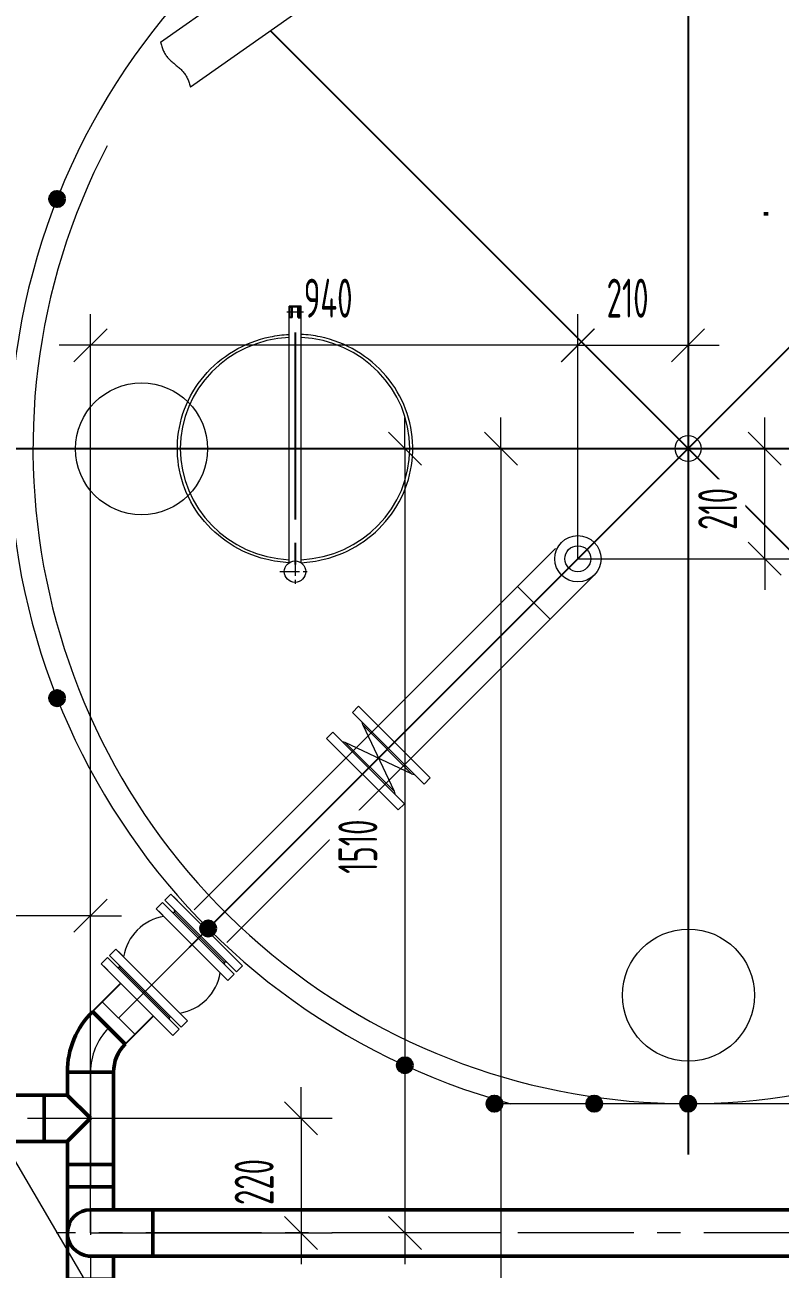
# Model space of a CAD drawing. Header units: millimetres. Extents: x -2281 to 17340, y -2563 to 4166.
# Drawn here: x 564.4 to 612.9, y 887 to 966.8 of the extents above; entities that cross this region are included whole.
import ezdxf

# ---------------------------------------------------------------- set-up
doc = ezdxf.new("R2010")
doc.units = ezdxf.units.MM
for name, pattern in [('K5LT32783', [0]), ('K5LT32784', [0]), ('K5LT32786', [0]), ('K5LT32801', [0]), ('K5LT32835', [508, 317.5, -63.5, 63.5, -63.5]), ('K5LT32849', [0]), ('K5LT32850', [180.2, 120, -30, 0.2, -30]), ('K5LT32851', [18, 12, -1.5, 3, -1.5]), ('K5LT32852', [6.25, 4.75, -1.5]), ('K5LT32853', [2, 1.25, -0.25, 0.25, -0.25]), ('K5LT32854', [2, 1.25, -0.25, 0.25, -0.25]), ('K5LT32855', [0]), ('K5LT_AXLED', [11.939881, 7.439881, -1.5, 1.5, -1.5]), ('K5LT_THIN', [0]), ('K5LT_THIN_INCLUDED_TO_HATCHING', [0])]:
    doc.linetypes.add(name, pattern=pattern)
doc.layers.add('Системный слой', color=7, linetype='Continuous')
doc.styles.add('KDIMTEXTSTYLE', font='GOST_AU.SHX', dxfattribs={"width": 0.96, "oblique": 15, "height": 5})
doc.styles.add('KTEXTSTYLE', font='GOST_AU.SHX', dxfattribs={"width": 0.96, "height": 5})
doc.dimstyles.new('KDIMSTYLE (0.03)', dxfattribs={"dimtxt": 5, "dimasz": 1, "dimexe": 2, "dimexo": 0, "dimgap": 1, "dimtad": 1, "dimlfac": 30, "dimtxsty": 'KDIMTEXTSTYLE', "dimsah": 1, "dimcen": 0, "dimdle": 1, "dimadec": 0, "dimazin": 0, "dimtfac": 0.667, "dimtmove": 0, "dimatfit": 3, "dimfxl": 1, "dimtvp": 1, "dimtolj": 1, "dimtzin": 0, "dimarcsym": 0})

# ---------------------------------------------------------------- blocks, each defined once
blk = doc.blocks.new('U791')
at = {"layer": 'Системный слой', "color": 7, "linetype": 'K5LT_THIN_INCLUDED_TO_HATCHING', "lineweight": 13}
for p, q in [((573.135, 965.724), (573.155, 965.657)), ((573.155, 965.657), (573.174, 965.59)), ((573.174, 965.59), (573.195, 965.524)), ((573.195, 965.524), (573.216, 965.458)), ((573.216, 965.458), (573.238, 965.392)), ((573.238, 965.392), (573.261, 965.328)), ((573.261, 965.328), (573.286, 965.264)), ((573.286, 965.264), (573.312, 965.201)), ((573.312, 965.201), (573.34, 965.14)), ((573.34, 965.14), (573.37, 965.08)), ((573.37, 965.08), (573.402, 965.021)), ((573.402, 965.021), (573.436, 964.963)), ((573.436, 964.963), (573.472, 964.907)), ((573.472, 964.907), (573.51, 964.852)), ((573.51, 964.852), (573.55, 964.799)), ((573.55, 964.799), (573.592, 964.747)), ((573.592, 964.747), (573.636, 964.696)), ((573.636, 964.696), (573.682, 964.647)), ((573.682, 964.647), (573.73, 964.598)), ((573.73, 964.598), (573.779, 964.551)), ((573.779, 964.551), (573.83, 964.505)), ((573.83, 964.505), (573.882, 964.459)), ((573.882, 964.459), (573.935, 964.414)), ((573.935, 964.414), (573.988, 964.37)), ((573.988, 964.37), (574.042, 964.326)), ((574.042, 964.326), (574.097, 964.282)), ((574.097, 964.282), (574.151, 964.238)), ((574.151, 964.238), (574.205, 964.194)), ((574.205, 964.194), (574.259, 964.15)), ((574.259, 964.15), (574.312, 964.105)), ((574.312, 964.105), (574.364, 964.059)), ((574.364, 964.059), (574.414, 964.013)), ((574.414, 964.013), (574.464, 963.966)), ((574.464, 963.966), (574.511, 963.918)), ((574.511, 963.918), (574.557, 963.868)), ((574.557, 963.868), (574.602, 963.818)), ((574.602, 963.818), (574.644, 963.766)), ((574.644, 963.766), (574.684, 963.712)), ((574.684, 963.712), (574.722, 963.657)), ((574.722, 963.657), (574.758, 963.601)), ((574.758, 963.601), (574.792, 963.544)), ((574.792, 963.544), (574.824, 963.485)), ((574.824, 963.485), (574.854, 963.425)), ((574.854, 963.425), (574.882, 963.363)), ((574.882, 963.363), (574.908, 963.301)), ((574.908, 963.301), (574.933, 963.237)), ((574.933, 963.237), (574.956, 963.172)), ((574.956, 963.172), (574.978, 963.107)), ((574.978, 963.107), (574.999, 963.041)), ((574.999, 963.041), (575.02, 962.974)), ((575.02, 962.974), (575.04, 962.908)), ((575.04, 962.908), (575.059, 962.84)), ((575.059, 962.84), (575.059, 962.839))]:
    blk.add_line(p, q, dxfattribs=at)
blk = doc.blocks.new('U880')
at = {"layer": 'Системный слой', "color": 3, "linetype": 'K5LT32849', "lineweight": 18, "true_color": 0x00ff00}
blk.add_circle((642.067, 939.672), 4.233, dxfattribs=at)
blk = doc.blocks.new('U881')
at = {"layer": 'Системный слой', "color": 3, "linetype": 'K5LT32849', "lineweight": 18, "true_color": 0x00ff00}
blk.add_circle((606.975, 974.723), 4.233, dxfattribs=at)
blk = doc.blocks.new('U882')
at = {"layer": 'Системный слой', "color": 3, "linetype": 'K5LT32849', "lineweight": 18, "true_color": 0x00ff00}
blk.add_circle((571.924, 939.63), 4.233, dxfattribs=at)
blk = doc.blocks.new('U883')
at = {"layer": 'Системный слой', "color": 3, "linetype": 'K5LT32849', "lineweight": 18, "true_color": 0x00ff00}
blk.add_circle((607.016, 904.58), 4.233, dxfattribs=at)
blk = doc.blocks.new('U879')
at = {"layer": 'Системный слой'}
for name in ['U881', 'U882', 'U880', 'U883']:
    blk.add_blockref(name, (0, 0), dxfattribs=at)
blk = doc.blocks.new('U984')
at = {"layer": 'Системный слой', "color": 7, "linetype": 'K5LT_THIN', "lineweight": 13}
for p, q in [((573.413, 910.665), (573.813, 911.065)), ((573.813, 911.065), (578.41, 906.469)), ((573.271, 910.523), (572.871, 910.122)), ((573.271, 910.523), (577.867, 905.927)), ((573.413, 910.665), (578.009, 906.068)), ((573.972, 910.907), (574.497, 910.382)), ((572.871, 910.122), (577.467, 905.526)), ((573.029, 909.964), (573.554, 909.439)), ((574.073, 909.863), (573.896, 909.899)), ((574.073, 909.863), (574.037, 910.04)), ((574.073, 909.863), (577.207, 906.728)), ((574.073, 909.863), (577.207, 906.728)), ((569.736, 906.988), (569.335, 906.587)), ((569.736, 906.988), (574.332, 902.391)), ((569.877, 907.129), (570.278, 907.53)), ((569.877, 907.129), (574.473, 902.533)), ((570.278, 907.53), (574.874, 902.934)), ((570.436, 907.371), (570.961, 906.846)), ((569.335, 906.587), (573.931, 901.991)), ((569.493, 906.429), (570.018, 905.904)), ((570.537, 906.328), (570.36, 906.363)), ((570.537, 906.328), (570.502, 906.504)), ((570.537, 906.328), (573.672, 903.193)), ((570.537, 906.328), (573.672, 903.193)), ((577.207, 906.728), (577.243, 906.552)), ((577.207, 906.728), (577.384, 906.693)), ((578.009, 906.068), (578.41, 906.469)), ((577.867, 905.927), (577.467, 905.526)), ((573.672, 903.193), (573.849, 903.157)), ((573.672, 903.193), (573.707, 903.016)), ((574.332, 902.391), (573.931, 901.991)), ((574.473, 902.533), (574.874, 902.934))]:
    blk.add_line(p, q, dxfattribs=at)
for start, end in [(99.32862, 170.67138), (279.32862, 350.67138)]:
    blk.add_arc((573.872, 906.528), 3.144, start, end, dxfattribs=at)
blk = doc.blocks.new('U986')
at = {"layer": 'Системный слой', "color": 200, "linetype": 'K5LT32784', "lineweight": 50, "true_color": 0xbf00ff}
for p, q in [((560.763, 885.587), (560.196, 885.587)), ((560.196, 885.587), (560.196, 879.087)), ((560.763, 885.587), (560.763, 879.087)), ((562.542, 885.587), (562.542, 879.087)), ((562.542, 885.587), (563.108, 885.587)), ((563.108, 885.587), (563.108, 879.087)), ((560.196, 885.363), (560.196, 884.621)), ((560.863, 884.554), (560.763, 884.704)), ((562.442, 884.554), (562.542, 884.704)), ((563.108, 885.363), (563.108, 884.621)), ((560.863, 884.554), (562.442, 880.12)), ((560.863, 880.12), (562.442, 884.554)), ((560.863, 884.554), (560.863, 880.12)), ((562.442, 884.554), (562.442, 880.12)), ((560.863, 880.12), (560.763, 879.97)), ((562.442, 880.12), (562.542, 879.97)), ((560.763, 879.087), (560.196, 879.087)), ((562.542, 879.087), (563.108, 879.087))]:
    blk.add_line(p, q, dxfattribs=at)
blk = doc.blocks.new('U987')
at = {"layer": 'Системный слой', "color": 200, "linetype": 'K5LT32784', "lineweight": 50, "true_color": 0xbf00ff}
for p, q in [((567.163, 886.343), (570.129, 886.343)), ((564.646, 883.826), (564.646, 880.859))]:
    blk.add_line(p, q, dxfattribs=at)
at = {"layer": 'Системный слой', "color": 30, "linetype": 'K5LT_AXLED', "lineweight": 13, "true_color": 0xff8000}
blk.add_arc((564.646, 886.343), 4, 270, 0, dxfattribs=at)
at = {"layer": 'Системный слой', "color": 200, "linetype": 'K5LT32784', "lineweight": 50, "true_color": 0xbf00ff}
for radius in [5.483, 2.517]:
    blk.add_arc((564.646, 886.343), radius, 270, 0, dxfattribs=at)
blk = doc.blocks.new('U988')
at = {"layer": 'Системный слой', "color": 211, "linetype": 'K5LT32783', "lineweight": 50, "true_color": 0xff7fff}
for p, q in [((570.867, 901.422), (568.769, 903.519)), ((570.129, 899.642), (567.163, 899.642))]:
    blk.add_line(p, q, dxfattribs=at)
for radius in [5.483, 2.517]:
    blk.add_arc((572.646, 899.642), radius, 135, 180, dxfattribs=at)
at = {"layer": 'Системный слой', "color": 30, "linetype": 'K5LT_AXLED', "lineweight": 13, "true_color": 0xff8000}
blk.add_arc((572.646, 899.642), 4, 135, 180, dxfattribs=at)
blk = doc.blocks.new('U989')
at = {"layer": 'Системный слой', "color": 211, "linetype": 'K5LT32783', "lineweight": 50, "true_color": 0xff7fff}
for p, q in [((560.188, 893.425), (560.188, 899.925)), ((560.754, 899.925), (560.188, 899.925)), ((560.754, 893.425), (560.754, 899.925)), ((562.533, 893.425), (562.533, 899.925)), ((562.533, 899.925), (563.1, 899.925)), ((563.1, 893.425), (563.1, 899.925)), ((560.854, 898.892), (560.754, 899.042)), ((562.433, 898.892), (562.533, 899.042)), ((560.854, 894.459), (562.433, 898.892)), ((560.854, 898.892), (562.433, 894.459)), ((560.854, 894.459), (560.854, 898.892)), ((562.433, 894.459), (562.433, 898.892)), ((560.188, 893.649), (560.188, 894.392)), ((560.854, 894.459), (560.754, 894.309)), ((562.433, 894.459), (562.533, 894.309)), ((563.1, 893.649), (563.1, 894.392)), ((560.754, 893.425), (560.188, 893.425)), ((562.533, 893.425), (563.1, 893.425))]:
    blk.add_line(p, q, dxfattribs=at)
blk = doc.blocks.new('U985')
at = {"layer": 'Системный слой', "color": 211, "linetype": 'K5LT32783', "lineweight": 50, "true_color": 0xff7fff}
for p, q in [((545.45, 899.642), (542.483, 899.642)), ((545.45, 899.483), (545.45, 898.159)), ((567.163, 899.642), (567.163, 898.16)), ((570.129, 896.679), (570.129, 899.642)), ((552.658, 898.159), (543.997, 898.159)), ((548.002, 895.192), (548.002, 898.159)), ((560.188, 898.159), (552.658, 898.159)), ((565.679, 898.159), (565.679, 895.192)), ((567.158, 898.159), (568.646, 896.675)), ((568.646, 896.675), (567.158, 895.192)), ((552.658, 895.192), (543.997, 895.192)), ((560.188, 895.192), (552.658, 895.192)), ((567.158, 895.192), (563.1, 895.192)), ((545.483, 893.709), (542.483, 893.709))]:
    blk.add_line(p, q, dxfattribs=at)
at = {"layer": 'Системный слой', "color": 30, "linetype": 'K5LT_AXLED', "lineweight": 13, "true_color": 0xff8000}
for p, q in [((568.646, 899.642), (568.646, 886.343)), ((544.002, 898.452), (544.002, 894.497)), ((540.732, 896.675), (568.899, 896.675)), ((562.637, 885.309), (562.637, 885.587))]:
    blk.add_line(p, q, dxfattribs=at)
at = {"layer": 'Системный слой', "color": 6, "linetype": 'K5LT32852', "lineweight": 25, "true_color": 0xff00ff}
for p, q in [((562.307, 898.159), (562.291, 898.159)), ((562.871, 895.192), (562.866, 895.192))]:
    blk.add_line(p, q, dxfattribs=at)
at = {"layer": 'Системный слой', "color": 6, "linetype": 'K5LT32801', "lineweight": 50, "true_color": 0xff00ff}
blk.add_line((567.158, 898.159), (563.099, 898.159), dxfattribs=at)
at = {"layer": 'Системный слой', "color": 200, "linetype": 'K5LT32784', "lineweight": 50, "true_color": 0xbf00ff}
for p, q in [((570.129, 896.679), (570.129, 890.782)), ((567.163, 895.192), (567.163, 886.343)), ((567.163, 893.709), (570.129, 893.709)), ((570.129, 887.826), (570.129, 886.343)), ((570.129, 886.343), (567.163, 886.343)), ((560.196, 883.82), (554.658, 883.82)), ((558.658, 883.826), (558.658, 880.859)), ((564.646, 883.826), (563.108, 883.82)), ((564.646, 880.859), (564.646, 883.826)), ((560.196, 880.854), (554.658, 880.859)), ((564.646, 880.859), (563.108, 880.854))]:
    blk.add_line(p, q, dxfattribs=at)
at = {"layer": 'Системный слой', "color": 211, "linetype": 'K5LT32783', "lineweight": 50, "true_color": 0xff7fff}
blk.add_arc((543.966, 896.675), 1.484, 88.80953, 271.19047, dxfattribs=at)
at = {"layer": 'Системный слой', "color": 200, "linetype": 'K5LT32784', "lineweight": 50, "true_color": 0xbf00ff}
blk.add_arc((554.658, 882.343), 1.483, 89.99998, 269.99998, dxfattribs=at)
at = {"layer": 'Системный слой'}
for name in ['U988', 'U989', 'U987', 'U986']:
    blk.add_blockref(name, (0, 0), dxfattribs=at)
blk = doc.blocks.new('U991')
at = {"layer": 'Системный слой', "color": 7, "linetype": 'K5LT_THIN', "lineweight": 13}
for p, q in [((573.135, 965.724), (583.412, 972.954)), ((585.406, 970.119), (575.059, 962.839)), ((556.145, 953.771), (556.145, 953.771)), ((556.145, 949.532), (556.145, 949.532))]:
    blk.add_line(p, q, dxfattribs=at)
blk.add_arc((584.335, 971.484), 1.736, 302.13373, 128.12296, dxfattribs=at)
blk = doc.blocks.new('U1074')
at = {"layer": 'Системный слой', "color": 7, "linetype": 'K5LT_THIN', "lineweight": 13}
for p, q in [((585.455, 922.715), (585.856, 923.115)), ((590.452, 918.519), (585.856, 923.115)), ((590.051, 918.119), (585.455, 922.715)), ((584.197, 921.457), (583.797, 921.056)), ((588.794, 916.861), (584.197, 921.457)), ((586.115, 921.913), (586.08, 922.09)), ((586.115, 921.913), (588.134, 917.662)), ((589.25, 918.778), (586.115, 921.913)), ((588.393, 916.46), (583.797, 921.056)), ((584.999, 920.797), (584.822, 920.832)), ((589.25, 918.778), (584.999, 920.797)), ((588.134, 917.662), (584.999, 920.797)), ((590.294, 918.678), (589.769, 919.202)), ((589.25, 918.778), (589.427, 918.743)), ((590.051, 918.119), (590.452, 918.519)), ((588.134, 917.662), (588.169, 917.485)), ((588.235, 916.618), (587.71, 917.143)), ((588.794, 916.861), (588.393, 916.46))]:
    blk.add_line(p, q, dxfattribs=at)
blk = doc.blocks.new('D224')
at = {"layer": 'Системный слой', "color": 7, "linetype": 'K5LT_THIN', "lineweight": 13}
for p, q in [((594.985, 939.651), (594.985, 941.651)), ((596.045, 938.591), (593.924, 940.712)), ((606.995, 939.651), (592.985, 939.651)), ((594.985, 939.651), (594.985, 822.984)), ((593.924, 824.045), (596.045, 821.924)), ((606.995, 822.984), (592.985, 822.984)), ((594.985, 822.984), (594.985, 820.984))]:
    blk.add_line(p, q, dxfattribs=at)
blk.add_wipeout([(593.735, 878.804), (590.167, 878.804), (590.167, 883.63), (593.735, 883.63)]).dxf.layer = 'Системный слой'
at = {"layer": 'Системный слой', "color": 7, "insert": (590.718, 878.804), "char_height": 2.5, "attachment_point": 1, "rotation": 90, "style": 'KTEXTSTYLE'}
blk.add_mtext('\\H3.5;\\W0.965;\\Q15;\\Q0;\\W0.715;\\H2.50;3500', dxfattribs=at)
blk = doc.blocks.new('KDIMARROW_03')
at = {"layer": 'Системный слой', "color": 0, "linetype": 'K5LT_THIN', "lineweight": 13}
for p, q in [((-1.061, -1.061), (1.061, 1.061)), ((0, 0), (-1, 0)), ((0, 0), (2, 0))]:
    blk.add_line(p, q, dxfattribs=at)
blk = doc.blocks.new('D237')
at = {"layer": 'Системный слой', "color": 7, "linetype": 'K5LT_THIN', "lineweight": 13}
for p, q in [((588.822, 939.651), (588.822, 941.651)), ((589.882, 938.591), (587.761, 940.712)), ((594.985, 939.651), (586.822, 939.651)), ((588.822, 939.651), (588.822, 889.318)), ((587.761, 890.378), (589.882, 888.257)), ((594.985, 889.318), (586.822, 889.318)), ((588.822, 889.318), (588.822, 887.318))]:
    blk.add_line(p, q, dxfattribs=at)
blk.add_wipeout([(587.572, 912.368), (584.004, 912.368), (584.004, 916.432), (587.572, 916.432)]).dxf.layer = 'Системный слой'
at = {"layer": 'Системный слой', "color": 7, "insert": (584.554, 912.368), "char_height": 2.5, "attachment_point": 1, "rotation": 90, "style": 'KTEXTSTYLE'}
blk.add_mtext('\\H3.5;\\W0.965;\\Q15;\\Q0;\\W0.715;\\H2.50;1510', dxfattribs=at)
blk = doc.blocks.new('D238')
at = {"layer": 'Системный слой', "color": 7, "linetype": 'K5LT_THIN', "lineweight": 13}
for p, q in [((554.662, 889.263), (554.662, 911.671)), ((568.646, 889.318), (568.646, 911.671)), ((555.723, 910.732), (553.602, 908.611)), ((567.586, 908.611), (569.707, 910.732)), ((554.662, 909.671), (552.662, 909.671)), ((568.646, 909.671), (554.662, 909.671)), ((568.646, 909.671), (570.646, 909.671))]:
    blk.add_line(p, q, dxfattribs=at)
blk.add_wipeout([(559.703, 910.921), (559.703, 914.489), (563.449, 914.489), (563.449, 910.921)]).dxf.layer = 'Системный слой'
at = {"layer": 'Системный слой', "color": 7, "insert": (559.703, 913.939), "char_height": 2.5, "attachment_point": 1, "style": 'KTEXTSTYLE'}
blk.add_mtext('\\H3.5;\\W0.965;\\Q15;\\Q0;\\W0.715;\\H2.50;420', dxfattribs=at)
blk = doc.blocks.new('D242')
at = {"layer": 'Системный слой', "color": 7, "linetype": 'K5LT_THIN', "lineweight": 13}
for p, q in [((582.165, 896.675), (582.165, 898.675)), ((583.225, 895.615), (581.104, 897.736)), ((568.646, 896.675), (584.165, 896.675)), ((582.165, 896.675), (582.165, 889.318)), ((581.104, 890.378), (583.225, 888.257)), ((568.646, 889.318), (584.165, 889.318)), ((582.165, 889.318), (582.165, 887.318))]:
    blk.add_line(p, q, dxfattribs=at)
blk.add_wipeout([(580.915, 891.111), (577.347, 891.111), (577.347, 894.731), (580.915, 894.731)]).dxf.layer = 'Системный слой'
at = {"layer": 'Системный слой', "color": 7, "insert": (577.898, 891.111), "char_height": 2.5, "attachment_point": 1, "rotation": 90, "style": 'KTEXTSTYLE'}
blk.add_mtext('\\H3.5;\\W0.965;\\Q15;\\Q0;\\W0.715;\\H2.50;220', dxfattribs=at)
blk = doc.blocks.new('D263')
at = {"layer": 'Системный слой', "color": 7, "linetype": 'K5LT_THIN', "lineweight": 13}
for p, q in [((611.912, 939.651), (611.912, 941.651)), ((612.973, 938.591), (610.852, 940.712)), ((599.657, 939.651), (613.912, 939.651)), ((611.912, 932.58), (611.912, 939.651)), ((610.852, 933.641), (612.973, 931.52)), ((599.917, 932.58), (613.912, 932.58)), ((611.912, 932.58), (611.912, 930.58))]:
    blk.add_line(p, q, dxfattribs=at)
blk.add_wipeout([(610.662, 934.429), (607.095, 934.429), (607.095, 937.667), (610.662, 937.667)]).dxf.layer = 'Системный слой'
at = {"layer": 'Системный слой', "color": 7, "insert": (607.645, 934.429), "char_height": 2.5, "attachment_point": 1, "rotation": 90, "style": 'KTEXTSTYLE'}
blk.add_mtext('\\H3.5;\\W0.965;\\Q15;\\Q0;\\W0.715;\\H2.50;210', dxfattribs=at)
blk = doc.blocks.new('D264')
at = {"layer": 'Системный слой', "color": 7, "linetype": 'K5LT_THIN', "lineweight": 13}
for p, q in [((599.917, 932.58), (599.917, 948.281)), ((606.995, 939.651), (606.995, 948.281)), ((600.977, 947.342), (598.856, 945.221)), ((605.935, 945.221), (608.056, 947.342)), ((599.917, 946.281), (597.917, 946.281)), ((599.917, 946.281), (606.995, 946.281)), ((606.995, 946.281), (608.995, 946.281))]:
    blk.add_line(p, q, dxfattribs=at)
blk.add_wipeout([(601.769, 947.531), (601.769, 951.099), (605.008, 951.099), (605.008, 947.531)]).dxf.layer = 'Системный слой'
at = {"layer": 'Системный слой', "color": 7, "insert": (601.769, 950.548), "char_height": 2.5, "attachment_point": 1, "style": 'KTEXTSTYLE'}
blk.add_mtext('\\H3.5;\\W0.965;\\Q15;\\Q0;\\W0.715;\\H2.50;210', dxfattribs=at)
blk = doc.blocks.new('D265')
at = {"layer": 'Системный слой', "color": 7, "linetype": 'K5LT_THIN', "lineweight": 13}
for p, q in [((568.646, 909.671), (568.646, 948.281)), ((599.924, 932.58), (599.924, 948.281)), ((569.707, 947.342), (567.586, 945.221)), ((598.864, 945.221), (600.985, 947.342)), ((568.646, 946.281), (566.646, 946.281)), ((599.924, 946.281), (568.646, 946.281)), ((599.924, 946.281), (601.924, 946.281))]:
    blk.add_line(p, q, dxfattribs=at)
blk.add_wipeout([(582.334, 947.531), (582.334, 951.099), (586.08, 951.099), (586.08, 947.531)]).dxf.layer = 'Системный слой'
at = {"layer": 'Системный слой', "color": 7, "insert": (582.334, 950.548), "char_height": 2.5, "attachment_point": 1, "style": 'KTEXTSTYLE'}
blk.add_mtext('\\H3.5;\\W0.965;\\Q15;\\Q0;\\W0.715;\\H2.50;940', dxfattribs=at)
blk = doc.blocks.new('U1312')
at = {"layer": 'Системный слой', "color": 7, "linetype": 'K5LT_THIN', "lineweight": 13}
for q in [(562.816, 895.64), (585.095, 880.859)]:
    blk.add_line((571.503, 880.859), q, dxfattribs=at)
at = {"layer": 'Системный слой', "color": 7, "insert": (573.503, 884.359), "char_height": 2.5, "attachment_point": 1, "style": 'KTEXTSTYLE'}
blk.add_mtext('\\H3.5;\\W0.965;\\Q15;\\Q0;\\W0.715;\\H2.50;{\\c255;1.02.01.32}', dxfattribs=at)

msp = doc.modelspace()

# ---------------------------------------------------------------- hatches: boundary and pattern name
at = {"layer": 'Системный слой', "true_color": 0x7d9ec0}
for points in [[(566.96627, 955.66455), (566.93979, 955.5096), (566.86337, 955.37223), (566.74567, 955.26803), (566.60005, 955.20882), (566.44303, 955.20133), (566.29243, 955.24639), (566.16534, 955.33891), (566.07617, 955.46837), (566.03506, 955.6201), (566.04665, 955.77687), (566.10964, 955.92089), (566.21688, 956.03583), (566.3562, 956.10864), (566.4996, 956.13122), (566.65455, 956.10474), (566.79192, 956.02832), (566.89612, 955.91062), (566.95533, 955.765)], [(566.96625, 923.63769), (566.93978, 923.48274), (566.86335, 923.34537), (566.74565, 923.24117), (566.60003, 923.18196), (566.49959, 923.17102), (566.34463, 923.1975), (566.20726, 923.27392), (566.10306, 923.39163), (566.04386, 923.53725), (566.03636, 923.69427), (566.08143, 923.84487), (566.17394, 923.97196), (566.30341, 924.06112), (566.45513, 924.10223), (566.6119, 924.09064), (566.75593, 924.02765), (566.87086, 923.92041), (566.94367, 923.78109)], [(576.66965, 908.85878), (576.64318, 908.70383), (576.56675, 908.56646), (576.44905, 908.46226), (576.30343, 908.40305), (576.20299, 908.39211), (576.04804, 908.41859), (575.91067, 908.49501), (575.80647, 908.61271), (575.74726, 908.75834), (575.73976, 908.91535), (575.78483, 909.06595), (575.87734, 909.19305), (576.00681, 909.28221), (576.15853, 909.32332), (576.3153, 909.31173), (576.45933, 909.24874), (576.57427, 909.1415), (576.64708, 909.00218)], [(589.28828, 900.07772), (589.2618, 899.92277), (589.18538, 899.7854), (589.06767, 899.6812), (588.92205, 899.62199), (588.82161, 899.61106), (588.66666, 899.63753), (588.52929, 899.71396), (588.42509, 899.83166), (588.36588, 899.97728), (588.35839, 900.1343), (588.40345, 900.2849), (588.49597, 900.41199), (588.62543, 900.50115), (588.77716, 900.54227), (588.93393, 900.53067), (589.07795, 900.46768), (589.19289, 900.36044), (589.2657, 900.22112)], [(594.10583, 897.61301), (594.1323, 897.76796), (594.20873, 897.90533), (594.32643, 898.00953), (594.47205, 898.06874), (594.62907, 898.07624), (594.77967, 898.03117), (594.90676, 897.93866), (594.99592, 897.80919), (595.03704, 897.65747), (595.02544, 897.5007), (594.96245, 897.35667), (594.85521, 897.24173), (594.71589, 897.16892), (594.57249, 897.14635), (594.41754, 897.17282), (594.28017, 897.24925), (594.17597, 897.36695), (594.11676, 897.51257)], [(600.5102, 897.61301), (600.53667, 897.76796), (600.6131, 897.90533), (600.7308, 898.00953), (600.87642, 898.06874), (601.03344, 898.07624), (601.18404, 898.03117), (601.31113, 897.93866), (601.40029, 897.80919), (601.44141, 897.65747), (601.42981, 897.5007), (601.36682, 897.35667), (601.25958, 897.24173), (601.12026, 897.16892), (600.97686, 897.14635), (600.82191, 897.17282), (600.68454, 897.24925), (600.58034, 897.36695), (600.52113, 897.51257)], [(606.5287, 897.61301), (606.55517, 897.76796), (606.6316, 897.90533), (606.7493, 898.00953), (606.89492, 898.06874), (607.05194, 898.07624), (607.20254, 898.03117), (607.32963, 897.93866), (607.41879, 897.80919), (607.45991, 897.65747), (607.44831, 897.5007), (607.38532, 897.35667), (607.27808, 897.24173), (607.13876, 897.16892), (606.99537, 897.14635), (606.84041, 897.17282), (606.70304, 897.24925), (606.59884, 897.36695), (606.53964, 897.51257)]]:
    msp.add_hatch(color=153, dxfattribs=at).paths.add_polyline_path(points)
at = {"layer": 'Системный слой', "true_color": 0x0000ff}
for points in [[(566.96627, 955.66455), (566.93979, 955.5096), (566.86337, 955.37223), (566.74567, 955.26803), (566.60005, 955.20882), (566.44303, 955.20133), (566.29243, 955.24639), (566.16534, 955.33891), (566.07617, 955.46837), (566.03506, 955.6201), (566.04665, 955.77687), (566.10964, 955.92089), (566.21688, 956.03583), (566.3562, 956.10864), (566.4996, 956.13122), (566.65455, 956.10474), (566.79192, 956.02832), (566.89612, 955.91062), (566.95533, 955.765)], [(566.96625, 923.63769), (566.93978, 923.48274), (566.86335, 923.34537), (566.74565, 923.24117), (566.60003, 923.18196), (566.49959, 923.17102), (566.34463, 923.1975), (566.20726, 923.27392), (566.10306, 923.39163), (566.04386, 923.53725), (566.03636, 923.69427), (566.08143, 923.84487), (566.17394, 923.97196), (566.30341, 924.06112), (566.45513, 924.10223), (566.6119, 924.09064), (566.75593, 924.02765), (566.87086, 923.92041), (566.94367, 923.78109)], [(576.66965, 908.85878), (576.64318, 908.70383), (576.56675, 908.56646), (576.44905, 908.46226), (576.30343, 908.40305), (576.20299, 908.39211), (576.04804, 908.41859), (575.91067, 908.49501), (575.80647, 908.61271), (575.74726, 908.75834), (575.73976, 908.91535), (575.78483, 909.06595), (575.87734, 909.19305), (576.00681, 909.28221), (576.15853, 909.32332), (576.3153, 909.31173), (576.45933, 909.24874), (576.57427, 909.1415), (576.64708, 909.00218)], [(589.28828, 900.07772), (589.2618, 899.92277), (589.18538, 899.7854), (589.06767, 899.6812), (588.92205, 899.62199), (588.82161, 899.61106), (588.66666, 899.63753), (588.52929, 899.71396), (588.42509, 899.83166), (588.36588, 899.97728), (588.35839, 900.1343), (588.40345, 900.2849), (588.49597, 900.41199), (588.62543, 900.50115), (588.77716, 900.54227), (588.93393, 900.53067), (589.07795, 900.46768), (589.19289, 900.36044), (589.2657, 900.22112)], [(594.10583, 897.61301), (594.1323, 897.76796), (594.20873, 897.90533), (594.32643, 898.00953), (594.47205, 898.06874), (594.62907, 898.07624), (594.77967, 898.03117), (594.90676, 897.93866), (594.99592, 897.80919), (595.03704, 897.65747), (595.02544, 897.5007), (594.96245, 897.35667), (594.85521, 897.24173), (594.71589, 897.16892), (594.57249, 897.14635), (594.41754, 897.17282), (594.28017, 897.24925), (594.17597, 897.36695), (594.11676, 897.51257)], [(600.5102, 897.61301), (600.53667, 897.76796), (600.6131, 897.90533), (600.7308, 898.00953), (600.87642, 898.06874), (601.03344, 898.07624), (601.18404, 898.03117), (601.31113, 897.93866), (601.40029, 897.80919), (601.44141, 897.65747), (601.42981, 897.5007), (601.36682, 897.35667), (601.25958, 897.24173), (601.12026, 897.16892), (600.97686, 897.14635), (600.82191, 897.17282), (600.68454, 897.24925), (600.58034, 897.36695), (600.52113, 897.51257)], [(606.5287, 897.61301), (606.55517, 897.76796), (606.6316, 897.90533), (606.7493, 898.00953), (606.89492, 898.06874), (607.05194, 898.07624), (607.20254, 898.03117), (607.32963, 897.93866), (607.41879, 897.80919), (607.45991, 897.65747), (607.44831, 897.5007), (607.38532, 897.35667), (607.27808, 897.24173), (607.13876, 897.16892), (606.99537, 897.14635), (606.84041, 897.17282), (606.70304, 897.24925), (606.59884, 897.36695), (606.53964, 897.51257)]]:
    msp.add_hatch(color=5, dxfattribs=at).paths.add_polyline_path(points)

# ---------------------------------------------------------------- linework, layer by layer
at = {"layer": 'Системный слой', "color": 7, "linetype": 'K5LT32835', "lineweight": 25}
for p, q in [((606.99537, 988.72697), (606.99537, 895.29998)), ((561.99537, 939.65112), (651.99537, 939.65109))]:
    msp.add_line(p, q, dxfattribs=at)
at = {"layer": 'Системный слой', "color": 3, "linetype": 'K5LT32850', "lineweight": 25, "true_color": 0x00ff00}
for p, q in [((606.99537, 984.94331), (606.99536, 894.3589)), ((639.02179, 971.67753), (574.96894, 907.62468)), ((580.19437, 966.45211), (639.02179, 907.62468)), ((561.70316, 939.65111), (652.28757, 939.65111))]:
    msp.add_line(p, q, dxfattribs=at)
at = {"layer": 'Системный слой', "color": 7, "linetype": 'K5LT32786', "lineweight": 18}
for p, q in [((606.99536, 899.65111), (606.99537, 979.65111)), ((582.15874, 948.79629), (581.38812, 948.79629)), ((581.38812, 947.12726), (581.38812, 948.79629)), ((582.15874, 947.12726), (582.15874, 948.79629)), ((646.99536, 939.65111), (566.99536, 939.65111))]:
    msp.add_line(p, q, dxfattribs=at)
at = {"layer": 'Системный слой', "color": 5, "linetype": 'K5LT32855', "lineweight": 50, "true_color": 0x0000ff}
msp.add_line((611.84885, 954.70087), (612.14188, 954.70087), dxfattribs=at)
at = {"layer": 'Системный слой', "color": 6, "linetype": 'K5LT32852', "lineweight": 25, "true_color": 0xff00ff}
for p, q in [((581.44316, 948.05318), (581.44316, 948.74124)), ((581.44316, 948.74124), (581.58078, 948.74124)), ((581.58078, 948.05318), (581.58078, 948.74124)), ((581.91104, 948.74124), (581.63582, 948.74124)), ((581.96609, 948.05318), (581.96609, 948.74124)), ((582.1037, 948.74124), (581.96609, 948.74124)), ((582.1037, 948.05318), (582.1037, 948.74124)), ((581.58078, 948.05318), (581.44316, 948.05318)), ((581.96609, 948.05318), (582.1037, 948.05318)), ((570.58337, 905.33686), (568.76033, 903.5109)), ((572.68234, 903.24249), (570.86038, 901.41546))]:
    msp.add_line(p, q, dxfattribs=at)
at = {"layer": 'Системный слой', "color": 4, "linetype": 'K5LT32853', "lineweight": 15, "true_color": 0x00ffff}
msp.add_line((582.35089, 948.39721), (581.23591, 948.39721), dxfattribs=at)
at = {"layer": 'Системный слой', "color": 3, "linetype": 'K5LT32849', "lineweight": 18, "true_color": 0x00ff00}
for p, q in [((581.38812, 932.32225), (581.38812, 947.12726)), ((582.15874, 932.32225), (582.15874, 947.12726))]:
    msp.add_line(p, q, dxfattribs=at)
at = {"layer": 'Системный слой', "color": 3, "linetype": 'K5LT32851', "lineweight": 25, "true_color": 0x00ff00}
msp.add_line((581.77343, 947.09889), (581.77343, 932.20332), dxfattribs=at)
at = {"layer": 'Системный слой', "color": 7, "linetype": 'K5LT_THIN', "lineweight": 13}
for p, q in [((575.3052, 910.05869), (598.48999, 933.24349)), ((577.40295, 907.96094), (600.97317, 931.53116)), ((596.04699, 930.80049), (598.14474, 928.70274)), ((576.35407, 909.00981), (570.45458, 903.11032)), ((571.50345, 902.06144), (569.4057, 904.15919)), ((572.68196, 903.23995), (571.50345, 902.06144)), ((613.66203, 897.61301), (594.57249, 897.61301))]:
    msp.add_line(p, q, dxfattribs=at)
at = {"layer": 'Системный слой', "color": 3, "linetype": 'K5LT32854', "lineweight": 15, "true_color": 0x00ff00}
for p, q in [((581.77343, 932.72308), (581.77343, 930.78133)), ((580.80256, 931.7522), (582.7443, 931.7522))]:
    msp.add_line(p, q, dxfattribs=at)
at = {"layer": 'Системный слой', "color": 200, "linetype": 'K5LT32784', "lineweight": 50, "true_color": 0xbf00ff}
for p, q in [((570.12947, 892.28444), (567.1628, 892.28444)), ((655.1787, 890.80111), (568.64613, 890.80111)), ((572.64613, 890.80111), (572.64613, 887.83444)), ((655.1787, 887.83444), (568.52647, 887.83444))]:
    msp.add_line(p, q, dxfattribs=at)
at = {"layer": 'Системный слой', "color": 30, "linetype": 'K5LT_AXLED', "lineweight": 13, "true_color": 0xff8000}
msp.add_line((663.20904, 889.31777), (566.44237, 889.31777), dxfattribs=at)
at = {"layer": 'Системный слой', "color": 5, "linetype": 'K5LT32855', "lineweight": 50, "true_color": 0x0000ff}
for centre in [(566.4996, 955.66455), (566.49959, 923.63769), (576.20299, 908.85878), (588.82161, 900.07772), (594.57249, 897.61301), (600.97686, 897.61301), (606.99537, 897.61301)]:
    msp.add_circle(centre, 0.46667, dxfattribs=at)
at = {"layer": 'Системный слой', "color": 3, "linetype": 'K5LT32849', "lineweight": 18, "true_color": 0x00ff00}
for centre, radius in [((606.99536, 939.65111), 0.83333), ((581.77343, 931.7522), 0.68806)]:
    msp.add_circle(centre, radius, dxfattribs=at)
at = {"layer": 'Системный слой', "color": 7, "linetype": 'K5LT_THIN', "lineweight": 13}
for centre, radius in [((599.9243, 932.58004), 1.48333), ((599.92432, 932.58006), 1.48333), ((599.91656, 932.58002), 0.83333), ((599.91656, 932.58002), 0.83333)]:
    msp.add_circle(centre, radius, dxfattribs=at)
msp.add_arc((606.99536, 939.65111), 43.54695, 83.4068371, 254.8732665, dxfattribs=at)
at = {"layer": 'Системный слой', "color": 3, "linetype": 'K5LT32849', "lineweight": 18, "true_color": 0x00ff00}
msp.add_arc((606.99536, 939.65111), 42.0381, 152.4717297, 34.5715456, dxfattribs=at)
at = {"layer": 'Системный слой', "color": 200, "linetype": 'K5LT32784', "lineweight": 50, "true_color": 0xbf00ff}
msp.add_arc((568.64613, 889.31777), 1.48333, 90.0000011, 265.388, dxfattribs=at)
at = {"layer": 'Системный слой', "color": 3, "linetype": 'K5LT32849', "lineweight": 18, "true_color": 0x00ff00}
for start_param, end_param in [(1.62314177, 4.66004354), (4.76473442, 7.80163619)]:
    msp.add_ellipse((581.77343, 939.65111), major_axis=(7.36432, 0), ratio=0.9700171, start_param=start_param, end_param=end_param, dxfattribs=at)
for points in [[(581.37845, 932.32713), (580.88219, 932.35235), (580.3885, 932.42526), (579.09081, 932.74645), (578.30987, 933.08212), (576.90423, 933.98423), (576.27983, 934.55049), (575.25686, 935.85139), (574.85852, 936.58577), (574.33246, 938.14144), (574.20486, 938.96241), (574.23476, 940.59978), (574.39225, 941.41582), (574.97475, 942.95237), (575.39961, 943.67254), (576.46935, 944.93738), (577.11398, 945.48179), (578.55157, 946.33499), (579.34422, 946.64361), (580.56568, 946.90161), (580.9712, 946.95439), (581.37845, 946.97509)], [(582.16841, 932.32713), (582.66467, 932.35235), (583.15836, 932.42526), (584.45605, 932.74645), (585.23699, 933.08212), (586.64263, 933.98423), (587.26704, 934.55049), (588.29001, 935.85139), (588.68834, 936.58577), (589.2144, 938.14144), (589.34201, 938.96241), (589.31211, 940.59978), (589.15461, 941.41582), (588.57212, 942.95237), (588.14725, 943.67254), (587.07752, 944.93738), (586.43288, 945.48179), (584.99529, 946.33499), (584.20264, 946.64361), (582.98118, 946.90161), (582.57566, 946.95439), (582.16841, 946.97509)]]:
    msp.add_open_spline(points, degree=3, knots=[0, 0, 0, 0, 0.065027682, 0.065027682, 0.175228728, 0.175228728, 0.285429774, 0.285429774, 0.39563082, 0.39563082, 0.505831866, 0.505831866, 0.616032912, 0.616032912, 0.726233958, 0.726233958, 0.836435004, 0.836435004, 0.94663605, 0.94663605, 1, 1, 1, 1], dxfattribs=at)

# ---------------------------------------------------------------- block references
at = {"layer": 'Системный слой'}
for name in ['U879', 'U991', 'U791', 'U1074', 'U984', 'U985']:
    msp.add_blockref(name, (0, 0), dxfattribs=at)

# ---------------------------------------------------------------- next in the draw order: dimensions: what is measured, and where the dimension line sits
at = {"layer": 'Системный слой', "color": 7}
dim = msp.add_linear_dim(base=(594.98483, 939.65111), p1=(606.99537, 822.98444), p2=(606.99536, 939.65111), angle=90, dimstyle='KDIMSTYLE (0.03)', override={"dimexo": 0, "dimpost": '\\H2.5;\\W0.965;\\Q0;<>', "dimblk1": 'KDIMARROW_03', "dimblk2": 'KDIMARROW_03', "dimse1": 0, "dimse2": 0, "dimclrt": 7, "dimtolj": 1}, dxfattribs=at)
dim.commit()
dim.dimension.update_dxf_attribs({"geometry": 'D224', "text_midpoint": (594.98483, 881.31777), "dimtype": 160})
dim = msp.add_linear_dim(base=(568.64613, 909.67131), p1=(554.66203, 889.26313), p2=(568.64613, 889.31777), dimstyle='KDIMSTYLE (0.03)', override={"dimexo": 0, "dimpost": '\\H2.5;\\W0.965;\\Q0;<>', "dimblk1": 'KDIMARROW_03', "dimblk2": 'KDIMARROW_03', "dimse1": 0, "dimse2": 0, "dimclrt": 7, "dimtolj": 1}, dxfattribs=at)
dim.commit()
dim.dimension.update_dxf_attribs({"geometry": 'D238', "text_midpoint": (561.65408, 909.67131), "dimtype": 160})

# ---------------------------------------------------------------- next in the draw order: dimensions: what is measured, and where the dimension line sits
dim = msp.add_linear_dim(base=(588.82161, 939.65111), p1=(594.98483, 889.31777), p2=(594.98483, 939.65111), angle=90, dimstyle='KDIMSTYLE (0.03)', override={"dimexo": 0, "dimpost": '\\H2.5;\\W0.965;\\Q0;<>', "dimblk1": 'KDIMARROW_03', "dimblk2": 'KDIMARROW_03', "dimse1": 0, "dimse2": 0, "dimclrt": 7, "dimtolj": 1}, dxfattribs=at)
dim.commit()
dim.dimension.update_dxf_attribs({"geometry": 'D237', "text_midpoint": (588.82161, 914.48444), "dimtype": 160})
dim = msp.add_linear_dim(base=(611.91242, 932.58002), p1=(599.65676, 939.65111), p2=(599.91656, 932.58002), angle=90, text='\\H2.5;\\W0.965;\\Q0;\\H2.5;\\W0.965;\\Q0;\\Q0;\\W0.715;210\\Q0;\\W0.965;', dimstyle='KDIMSTYLE (0.03)', override={"dimexo": 0, "dimblk1": 'KDIMARROW_03', "dimblk2": 'KDIMARROW_03', "dimse1": 0, "dimse2": 0, "dimclrt": 7, "dimtolj": 1}, dxfattribs=at)
dim.commit()
dim.dimension.update_dxf_attribs({"geometry": 'D263', "text_midpoint": (611.91242, 936.11556), "dimtype": 160})

# ---------------------------------------------------------------- next in the draw order: dimensions: what is measured, and where the dimension line sits
dim = msp.add_linear_dim(base=(599.91656, 946.28105), p1=(606.99536, 939.65111), p2=(599.91656, 932.58002), text='\\H2.5;\\W0.965;\\Q0;\\H2.5;\\W0.965;\\Q0;\\Q0;\\W0.715;210\\Q0;\\W0.965;', dimstyle='KDIMSTYLE (0.03)', override={"dimexo": 0, "dimblk1": 'KDIMARROW_03', "dimblk2": 'KDIMARROW_03', "dimse1": 0, "dimse2": 0, "dimclrt": 7, "dimtolj": 1}, dxfattribs=at)
dim.commit()
dim.dimension.update_dxf_attribs({"geometry": 'D264', "text_midpoint": (603.45596, 946.28105), "dimtype": 160})
dim = msp.add_linear_dim(base=(582.16494, 896.67545), p1=(568.64613, 889.31777), p2=(568.64613, 896.67545), angle=90, text='\\H2.5;\\W0.965;\\Q0;\\H2.5;\\W0.965;\\Q0;\\Q0;\\W0.715;220\\Q0;\\W0.965;', dimstyle='KDIMSTYLE (0.03)', override={"dimexo": 0, "dimblk1": 'KDIMARROW_03', "dimblk2": 'KDIMARROW_03', "dimse1": 0, "dimse2": 0, "dimclrt": 7, "dimtolj": 1}, dxfattribs=at)
dim.commit()
dim.dimension.update_dxf_attribs({"geometry": 'D242', "text_midpoint": (582.16494, 892.99661), "dimtype": 160})

# ---------------------------------------------------------------- next in the draw order: block references
at = {"layer": 'Системный слой'}
msp.add_blockref('U1312', (0, 0), dxfattribs=at)

# ---------------------------------------------------------------- next in the draw order: dimensions: what is measured, and where the dimension line sits
at = {"layer": 'Системный слой', "color": 7}
dim = msp.add_linear_dim(base=(599.9243, 946.28105), p1=(568.64613, 909.67131), p2=(599.9243, 932.58004), text='\\H2.5;\\W0.965;\\Q0;\\H2.5;\\W0.965;\\Q0;\\Q0;\\W0.715;940\\Q0;\\W0.965;', dimstyle='KDIMSTYLE (0.03)', override={"dimexo": 0, "dimblk1": 'KDIMARROW_03', "dimblk2": 'KDIMARROW_03', "dimse1": 0, "dimse2": 0, "dimclrt": 7, "dimtolj": 1}, dxfattribs=at)
dim.commit()
dim.dimension.update_dxf_attribs({"geometry": 'D265', "text_midpoint": (584.28521, 946.28105), "dimtype": 160})

doc.saveas('drawing.dxf')
